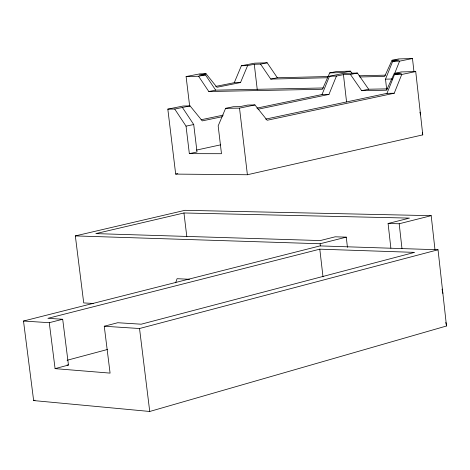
<?xml version="1.0" encoding="UTF-8"?>
<svg xmlns="http://www.w3.org/2000/svg" width="470" height="470" viewBox="0 0 470 470"><rect width="100%" height="100%" fill="white"/><g stroke="black" fill="none" stroke-linecap="round" stroke-linejoin="round"><path stroke-width="0.7" d="M175.639 282.817L177.067 278.704L189.51 279.28M167.825 109.134L174.722 109.04L186.038 126.136L189.345 153.649L221.482 153.708L218.168 125.884L225.612 108.329L233.326 106.731L240.029 106.637L247.714 105.045L254.928 104.933L267.166 120.255L394.23 93.23L401.738 74.472L415.733 71.569L422.771 134.878L247.396 174.746L175.68 174.1L167.825 109.134L183.165 106.014L190.068 105.909L202.264 120.89L222.304 116.701M386.657 89.371L385.512 79.154L392.673 61.353L398.913 60.084L392.027 60.283L384.672 76.381L359.844 76.974M394.547 73.708L399.588 61.153L412.49 58.527L413.947 71.587M265.685 119.11L386.969 93.36L394.477 74.648L401.492 73.197L394.26 73.379L386.546 90.205L361.671 90.687L350.438 74.46L343.447 74.63L336.45 76.058L329.499 76.228L322.009 94.54L256.89 108.123M258.095 109.222L328.959 94.417L336.45 76.058M215.695 86.404L234.266 82.697L241.374 65.759L254.646 63.168L267.177 62.798L277.365 77.762L328.501 76.522M189.651 106.114L186.102 76.557L199.803 73.884L206.03 73.72L216.934 87.273L240.511 82.55L247.625 65.583L254.276 64.284L260.55 64.096L267.177 62.798M352.147 73.443L350.385 71.152L336.608 71.511L329.693 72.909L322.426 89.265L208.809 91.533L198.581 76.24L186.102 76.557M149.736 411.473L446.5 325.998L438.034 249.77L319.988 245.904L23.5 321.034L33.64 400.569L149.736 411.473L139.531 328.518L104.258 326.239L110.086 373.115L55.084 368.639L49.268 322.696L23.5 321.034M33.64 400.569L35.05 400.181M67.098 360.273L107.436 349.492M55.084 368.639L68.461 365.043L62.692 319.259L47.893 318.331L319.8 249.171L414.581 252.378L141.188 324.2L117.747 322.726L104.258 326.239M139.531 328.518L438.034 249.77M49.268 322.696L62.692 319.259M390.87 248.178L388.085 223.491L409.488 218.104L183.958 212.975L95.827 233.613L320.293 240.564L335.186 236.809L346.272 237.138L347.436 247.32M93.195 303.456L83.719 302.921L75.335 235.911L320.111 243.754L346.272 237.138M388.085 223.491L399.189 223.767L431.196 215.671L434.967 249.605M75.335 235.911L184.98 210.313L431.196 215.671M175.68 174.1L177.819 173.624M196.366 150.106L220.73 144.819M189.345 153.649L197.018 151.98L193.722 124.527L182.413 107.471M186.038 126.136L193.722 124.527M361.671 90.687L368.633 89.224L387.656 88.848M225.612 108.329L239.524 108.135L254.928 104.933M201.078 119.762L223.262 115.132M394.26 73.379L401.239 71.933L415.733 71.569M174.722 109.04L190.068 105.909M350.438 74.46L357.406 73.038L368.633 89.224M392.027 60.283L398.689 58.932L412.49 58.527M350.385 71.152L343.47 72.562L329.693 72.909M329.499 76.228L343.458 73.385L357.406 73.038M208.809 91.533L215.677 90.152L323.466 87.955M260.55 64.096L270.743 79.089L277.365 77.762M206.03 73.72L199.192 75.053L205.449 74.895L215.677 90.152M198.581 76.24L205.449 74.895M241.374 65.759L247.625 65.583M392.673 61.353L399.588 61.153M394.477 74.648L401.738 74.472M359.18 75.782L385.476 75.147M270.743 79.089L327.707 77.738M385.512 79.154L392.427 79.001M234.266 82.697L240.511 82.55M322.009 94.54L328.959 94.417M386.969 93.36L394.23 93.23M67.051 364.931L68.461 365.043M419.922 112.183L420.55 114.921M422.307 132.798L422.771 134.878M442.047 289.085L442.875 293.386M445.824 322.391L446.5 325.998M183.958 212.975L186.825 236.739M239.524 108.135L247.396 174.746M254.276 64.284L257.272 89.805M320.111 243.754L320.358 245.91M319.8 249.171L323.002 276.853M399.189 223.767L401.973 248.542M343.447 74.63L346.572 102.013"/></g></svg>
